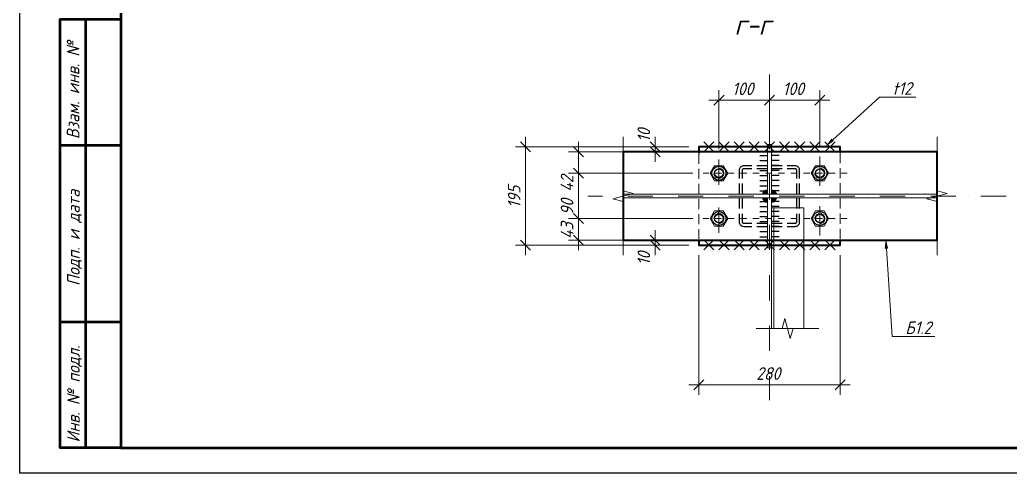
# Model space of a CAD drawing. Header units: millimetres. Extents: x 504091 to 2165846, y 135022 to 442887.
# Drawn here: x 885885 to 895695, y 263840 to 268331 of the extents above; entities that cross this region are included whole.
import ezdxf

# ---------------------------------------------------------------- set-up
doc = ezdxf.new("R2010")
doc.units = ezdxf.units.MM
for name, color, linetype in [('PDF _Геометрия', 7, 'Continuous'), ('PDF _Сплошная заливка', 7, 'Continuous'), ('PDF _Текст', 7, 'Continuous')]:
    doc.layers.add(name, color=color, linetype=linetype)
doc.styles.add('GOST 2.304_new', font='isocpeur.ttf', dxfattribs={"width": 0.9, "oblique": 15})

msp = doc.modelspace()

# ---------------------------------------------------------------- linework, layer by layer
at = {"layer": 'PDF _Геометрия', "lineweight": 25}
for points in [[(915555.2208, 263839.6699), (885884.779, 263839.6699), (885884.779, 284811.5782)], [(892760.4503, 267122.5146), (892659.9442, 267022.0086)], [(892760.4503, 267022.0086), (892659.9442, 267122.5146)], [(892910.6804, 267122.5146), (892810.1743, 267022.0086)], [(892910.6804, 267022.0086), (892810.1743, 267122.5146)], [(893060.9105, 267122.5146), (892960.4044, 267022.0086)], [(893060.9105, 267022.0086), (892960.4044, 267122.5146)], [(893210.0826, 267122.5146), (893110.6345, 267022.0086)], [(893210.0826, 267022.0086), (893110.6345, 267122.5146)], [(893360.3127, 267122.5146), (893260.8646, 267022.0086)], [(893360.3127, 267022.0086), (893260.8646, 267122.5146)], [(893510.5428, 267122.5146), (893410.0367, 267022.0086)], [(893510.5428, 267022.0086), (893410.0367, 267122.5146)], [(893660.7728, 267122.5146), (893560.2668, 267022.0086)], [(893660.7728, 267022.0086), (893560.2668, 267122.5146)], [(893809.945, 267122.5146), (893710.4969, 267022.0086)], [(893809.945, 267022.0086), (893710.4969, 267122.5146)], [(893960.1751, 267122.5146), (893860.727, 267022.0086)], [(893960.1751, 267022.0086), (893860.727, 267122.5146)], [(893215.3724, 266987.096), (893290.4874, 266987.096)], [(893405.8049, 266987.096), (893330.6898, 266987.096)], [(893134.9675, 266884.474), (893055.6207, 266884.474), (893047.157, 266884.474), (893039.7513, 266882.3581), (893033.4035, 266879.1842), (893025.9978, 266873.8944), (893020.708, 266868.6046), (893016.4762, 266862.2569), (893013.3023, 266854.8512), (893011.1864, 266847.4455), (893010.1285, 266840.0398), (893010.1285, 266759.6349)], [(893134.9675, 266854.8512), (893055.6207, 266854.8512), (893052.4468, 266854.8512), (893050.3309, 266853.7932), (893048.215, 266852.7353), (893046.099, 266851.6773), (893043.9831, 266849.5614), (893042.9252, 266847.4455), (893040.8093, 266845.3296), (893040.8093, 266842.1557), (893040.8093, 266840.0398), (893040.8093, 266759.6349)], [(893285.1976, 266884.474), (893185.7495, 266884.474)], [(893285.1976, 266854.8512), (893185.7495, 266854.8512)], [(893215.3724, 266937.3719), (893290.4874, 266937.3719)], [(893215.3724, 266887.6479), (893290.4874, 266887.6479)], [(893405.8049, 266937.3719), (893330.6898, 266937.3719)], [(893405.8049, 266887.6479), (893330.6898, 266887.6479)], [(893435.4277, 266884.474), (893334.9217, 266884.474)], [(893435.4277, 266854.8512), (893334.9217, 266854.8512)], [(893609.9908, 266759.6349), (893609.9908, 266840.0398), (893609.9908, 266847.4455), (893607.8749, 266854.8512), (893604.7011, 266862.2569), (893599.4113, 266868.6046), (893594.1215, 266873.8944), (893587.7737, 266879.1842), (893580.368, 266882.3581), (893572.9623, 266884.474), (893565.5566, 266884.474), (893485.1518, 266884.474)], [(893580.368, 266759.6349), (893580.368, 266840.0398), (893580.368, 266842.1557), (893579.3101, 266845.3296), (893578.2521, 266847.4455), (893577.1941, 266849.5614), (893575.0782, 266851.6773), (893572.9623, 266852.7353), (893570.8464, 266853.7932), (893567.6725, 266854.8512), (893565.5566, 266854.8512), (893485.1518, 266854.8512)], [(893215.3724, 266836.8659), (893290.4874, 266836.8659)], [(893215.3724, 266787.1418), (893290.4874, 266787.1418)], [(893405.8049, 266836.8659), (893330.6898, 266836.8659)], [(893405.8049, 266787.1418), (893330.6898, 266787.1418)], [(893010.1285, 266709.9109), (893010.1285, 266609.4048)], [(893040.8093, 266709.9109), (893040.8093, 266609.4048)], [(893215.3724, 266737.4178), (893290.4874, 266737.4178)], [(893215.3724, 266687.6938), (893290.4874, 266687.6938)], [(893405.8049, 266737.4178), (893330.6898, 266737.4178)], [(893405.8049, 266687.6938), (893330.6898, 266687.6938)], [(893580.368, 266609.4048), (893580.368, 266709.9109)], [(893609.9908, 266609.4048), (893609.9908, 266709.9109)], [(893010.1285, 266559.6808), (893010.1285, 266460.2327)], [(893040.8093, 266559.6808), (893040.8093, 266460.2327)], [(893215.3724, 266636.9118), (893290.4874, 266636.9118)], [(893405.8049, 266636.9118), (893330.6898, 266636.9118)], [(893580.368, 266460.2327), (893580.368, 266559.6808)], [(893609.9908, 266460.2327), (893609.9908, 266559.6808)], [(893215.3724, 266532.1739), (893290.4874, 266532.1739)], [(893215.3724, 266482.4498), (893290.4874, 266482.4498)], [(893405.8049, 266532.1739), (893330.6898, 266532.1739)], [(893405.8049, 266482.4498), (893330.6898, 266482.4498)], [(893010.1285, 266409.4507), (893010.1285, 266330.1038), (893011.1864, 266321.6402), (893013.3023, 266314.2345), (893016.4762, 266307.8867), (893020.708, 266300.481), (893025.9978, 266295.1912), (893033.4035, 266290.9594), (893039.7513, 266287.7855), (893047.157, 266285.6696), (893055.6207, 266284.6116), (893134.9675, 266284.6116)], [(893040.8093, 266409.4507), (893040.8093, 266330.1038), (893040.8093, 266326.93), (893040.8093, 266324.8141), (893042.9252, 266322.6981), (893043.9831, 266320.5822), (893046.099, 266318.4663), (893048.215, 266317.4083), (893050.3309, 266315.2924), (893052.4468, 266315.2924), (893055.6207, 266315.2924), (893134.9675, 266315.2924)], [(893215.3724, 266432.7258), (893290.4874, 266432.7258)], [(893215.3724, 266381.9438), (893290.4874, 266381.9438)], [(893405.8049, 266432.7258), (893330.6898, 266432.7258)], [(893405.8049, 266381.9438), (893330.6898, 266381.9438)], [(893485.1518, 266284.6116), (893565.5566, 266284.6116), (893572.9623, 266285.6696), (893580.368, 266287.7855), (893587.7737, 266290.9594), (893594.1215, 266295.1912), (893599.4113, 266300.481), (893604.7011, 266307.8867), (893607.8749, 266314.2345), (893609.9908, 266321.6402), (893609.9908, 266330.1038), (893609.9908, 266409.4507)], [(893485.1518, 266315.2924), (893565.5566, 266315.2924), (893567.6725, 266315.2924), (893570.8464, 266315.2924), (893572.9623, 266317.4083), (893575.0782, 266318.4663), (893577.1941, 266320.5822), (893578.2521, 266322.6981), (893579.3101, 266324.8141), (893580.368, 266326.93), (893580.368, 266330.1038), (893580.368, 266409.4507)], [(893185.7495, 266315.2924), (893285.1976, 266315.2924)], [(893185.7495, 266284.6116), (893285.1976, 266284.6116)], [(893215.3724, 266332.2198), (893290.4874, 266332.2198)], [(893215.3724, 266282.4957), (893290.4874, 266282.4957)], [(893405.8049, 266332.2198), (893330.6898, 266332.2198)], [(893405.8049, 266282.4957), (893330.6898, 266282.4957)], [(893334.9217, 266315.2924), (893435.4277, 266315.2924)], [(893334.9217, 266284.6116), (893435.4277, 266284.6116)], [(893215.3724, 266232.7717), (893290.4874, 266232.7717)], [(893215.3724, 266181.9897), (893290.4874, 266181.9897)], [(893405.8049, 266232.7717), (893330.6898, 266232.7717)], [(893405.8049, 266181.9897), (893330.6898, 266181.9897)], [(892659.9442, 266052.9188), (892760.4503, 266152.3668)], [(892659.9442, 266152.3668), (892760.4503, 266052.9188)], [(892810.1743, 266052.9188), (892910.6804, 266152.3668)], [(892810.1743, 266152.3668), (892910.6804, 266052.9188)], [(892960.4044, 266052.9188), (893060.9105, 266152.3668)], [(892960.4044, 266152.3668), (893060.9105, 266052.9188)], [(893110.6345, 266052.9188), (893210.0826, 266152.3668)], [(893110.6345, 266152.3668), (893210.0826, 266052.9188)], [(893260.8646, 266052.9188), (893360.3127, 266152.3668)], [(893260.8646, 266152.3668), (893360.3127, 266052.9188)], [(893410.0367, 266052.9188), (893510.5428, 266152.3668)], [(893410.0367, 266152.3668), (893510.5428, 266052.9188)], [(893560.2668, 266052.9188), (893660.7728, 266152.3668)], [(893560.2668, 266152.3668), (893660.7728, 266052.9188)], [(893710.4969, 266052.9188), (893809.945, 266152.3668)], [(893710.4969, 266152.3668), (893809.945, 266052.9188)], [(893860.727, 266052.9188), (893960.1751, 266152.3668)], [(893860.727, 266152.3668), (893960.1751, 266052.9188)]]:
    msp.add_lwpolyline(points, dxfattribs=at)
at = {"layer": 'PDF _Геометрия', "lineweight": 50}
msp.add_lwpolyline([(886884.5496, 264089.3481), (915323.5279, 264089.3481), (915323.5279, 284582.0012), (886884.5496, 284582.0012)], close=True, dxfattribs=at)
for points in [[(886884.5496, 264089.3481), (886284.6873, 264089.3481), (886284.6873, 268338.1088), (886884.5496, 268338.1088)], [(886535.4234, 268338.1088), (886535.4234, 264089.3481)], [(886284.6873, 267088.66), (886884.5496, 267088.66)], [(886284.6873, 265338.7969), (886884.5496, 265338.7969)]]:
    msp.add_lwpolyline(points, dxfattribs=at)
at = {"layer": 'PDF _Геометрия', "lineweight": 9}
for points in [[(893310.5886, 267550.9878), (893310.5886, 267787.9704)], [(892860.9563, 267584.8424), (892760.4503, 267484.3364)], [(893760.2209, 267484.3364), (893860.727, 267584.8424)], [(893937.9579, 267141.5579), (894400.2857, 267564.7412), (894450.0098, 267564.7412), (894762.1075, 267564.7412)], [(893310.5886, 267426.1487), (893310.5886, 267426.1487)], [(893310.5886, 267050.5735), (893310.5886, 267300.2516)], [(891861.1857, 265997.9049), (891861.1857, 266531.1159), (891760.6797, 266557.5649), (891960.6338, 266611.5208), (891861.1857, 266637.9697), (891861.1857, 267172.2387)], [(894970.5253, 265997.9049), (894970.5253, 266531.1159), (894870.0192, 266557.5649), (895069.9734, 266611.5208), (894970.5253, 266637.9697), (894970.5253, 267172.2387)], [(890943.9358, 267022.0086), (890844.4877, 267122.5146)], [(891368.1771, 267072.7906), (891468.6832, 266972.2846)], [(892128.8492, 267122.5146), (892228.2972, 267022.0086)], [(892228.2972, 266972.2846), (892128.8492, 267072.7906)], [(892610.2202, 267022.0086), (894009.8991, 267022.0086)], [(892610.2202, 266999.7915), (892610.2202, 266905.6332)], [(893290.4874, 266601.9991), (893290.4874, 267022.0086)], [(893330.6898, 266601.9991), (893330.6898, 267022.0086)], [(893809.945, 266685.5778), (893809.945, 266976.5164)], [(894009.8991, 266910.923), (894009.8991, 267011.429)], [(892610.2202, 266855.9091), (892610.2202, 266755.4031)], [(892810.1743, 266697.2154), (892810.1743, 266947.9515)], [(892820.7539, 266859.083), (892819.696, 266859.083), (892810.1743, 266860.141)], [(892834.5074, 266853.7932), (892829.2176, 266856.9671), (892824.9858, 266858.0251)], [(892846.1449, 266845.3296), (892845.087, 266846.3875), (892838.7392, 266851.6773)], [(893310.5886, 266925.7344), (893310.5886, 266925.7344)], [(893820.5246, 266859.083), (893819.4666, 266859.083), (893809.945, 266860.141)], [(893834.278, 266853.7932), (893828.9882, 266856.9671), (893824.7564, 266858.0251)], [(893845.9156, 266845.3296), (893844.8576, 266846.3875), (893838.5098, 266851.6773)], [(894009.8991, 266760.6929), (894009.8991, 266860.141)], [(892710.7262, 266810.4169), (892652.5385, 266810.4169)], [(892741.407, 266810.4169), (892741.407, 266810.4169)], [(892760.4503, 266810.4169), (892761.5082, 266800.8953), (892761.5082, 266799.8373)], [(892762.5662, 266795.6055), (892763.6242, 266792.4316), (892766.798, 266786.0839)], [(892769.9719, 266781.8521), (892774.2037, 266776.5623), (892776.3197, 266774.4463)], [(892835.5653, 266810.4169), (892773.1458, 266810.4169)], [(892779.4935, 266771.2725), (892780.5515, 266770.2145), (892787.9572, 266765.9827)], [(892793.247, 266763.8668), (892798.5368, 266761.7508), (892802.7686, 266761.7508)], [(892807.0005, 266760.6929), (892816.5221, 266760.6929), (892817.58, 266760.6929)], [(892821.8119, 266761.7508), (892826.0437, 266762.8088), (892831.3335, 266764.9247)], [(892835.5653, 266768.0986), (892841.9131, 266772.3304), (892844.029, 266773.3884)], [(892847.2029, 266777.6202), (892849.3188, 266778.6782), (892853.5506, 266785.0259)], [(892854.6086, 266832.6341), (892850.3768, 266840.0398), (892849.3188, 266841.0977)], [(892855.6665, 266789.2578), (892857.7825, 266794.5476), (892858.8404, 266798.7794)], [(892859.8984, 266818.8806), (892858.8404, 266823.1124), (892856.7245, 266828.4022)], [(892859.8984, 266804.0692), (892859.8984, 266813.5908)], [(892866.2461, 266810.4169), (892866.2461, 266810.4169)], [(892960.4044, 266810.4169), (892897.9849, 266810.4169)], [(892992.1432, 266810.4169), (892992.1432, 266810.4169)], [(893085.2435, 266810.4169), (893022.8239, 266810.4169)], [(893116.9822, 266810.4169), (893116.9822, 266810.4169)], [(893210.0826, 266810.4169), (893147.663, 266810.4169)], [(893241.8213, 266810.4169), (893241.8213, 266810.4169)], [(893334.9217, 266810.4169), (893272.5021, 266810.4169)], [(893310.5886, 266551.2171), (893310.5886, 266800.8953)], [(893366.6604, 266810.4169), (893366.6604, 266810.4169)], [(893460.8187, 266810.4169), (893398.3992, 266810.4169)], [(893491.4995, 266810.4169), (893491.4995, 266810.4169)], [(893585.6578, 266810.4169), (893523.2382, 266810.4169)], [(893616.3386, 266810.4169), (893616.3386, 266810.4169)], [(893710.4969, 266810.4169), (893648.0773, 266810.4169)], [(893741.1777, 266810.4169), (893741.1777, 266810.4169)], [(893760.2209, 266810.4169), (893761.2789, 266800.8953), (893761.2789, 266799.8373)], [(893762.3368, 266795.6055), (893763.3948, 266792.4316), (893766.5687, 266786.0839)], [(893769.7426, 266781.8521), (893773.9744, 266776.5623), (893776.0903, 266774.4463)], [(893835.336, 266810.4169), (893772.9164, 266810.4169)], [(893779.2642, 266771.2725), (893781.3801, 266770.2145), (893787.7278, 266765.9827)], [(893793.0176, 266763.8668), (893798.3074, 266761.7508), (893802.5393, 266761.7508)], [(893806.7711, 266760.6929), (893816.2927, 266760.6929), (893817.3507, 266760.6929)], [(893821.5825, 266761.7508), (893825.8143, 266762.8088), (893831.1041, 266764.9247)], [(893836.3939, 266768.0986), (893841.6837, 266772.3304), (893843.7996, 266773.3884)], [(893846.9735, 266777.6202), (893849.0894, 266778.6782), (893853.3213, 266785.0259)], [(893854.3792, 266832.6341), (893851.2053, 266840.0398), (893849.0894, 266841.0977)], [(893855.4372, 266789.2578), (893857.5531, 266794.5476), (893858.6111, 266798.7794)], [(893859.669, 266818.8806), (893858.6111, 266823.1124), (893856.4951, 266828.4022)], [(893859.669, 266804.0692), (893860.727, 266813.5908), (893859.669, 266813.5908)], [(893867.0747, 266810.4169), (893867.0747, 266810.4169)], [(893960.175, 266810.4169), (893897.7555, 266810.4169)], [(893991.9138, 266810.4169), (893991.9138, 266810.4169)], [(894080.7823, 266810.4169), (894022.5946, 266810.4169)], [(892610.2202, 266705.6791), (892610.2202, 266606.231)], [(894009.8991, 266610.4628), (894009.8991, 266710.9688)], [(891511.0015, 266585.0718), (891655.9418, 266585.0718)], [(891780.7809, 266585.0718), (891780.7809, 266585.0718)], [(891906.6779, 266585.0718), (892156.3561, 266585.0718)], [(892281.1952, 266585.0718), (892281.1952, 266585.0718)], [(892406.0342, 266585.0718), (892655.7124, 266585.0718)], [(892781.6095, 266585.0718), (892781.6095, 266585.0718)], [(892906.4485, 266585.0718), (893156.1267, 266585.0718)], [(893280.9658, 266585.0718), (893280.9658, 266585.0718)], [(893290.4874, 266567.0865), (893290.4874, 266147.077)], [(893330.6898, 266567.0865), (893330.6898, 266147.077)], [(893405.8049, 266585.0718), (893656.541, 266585.0718)], [(893781.3801, 266585.0718), (893781.3801, 266585.0718)], [(893906.2192, 266585.0718), (894155.8973, 266585.0718)], [(894009.8991, 266460.2327), (894009.8991, 266560.7388)], [(894280.7364, 266585.0718), (894280.7364, 266585.0718)], [(894405.5755, 266585.0718), (894656.3116, 266585.0718)], [(894781.1507, 266585.0718), (894781.1507, 266585.0718)], [(894905.9898, 266585.0718), (895155.668, 266585.0718)], [(895280.5071, 266585.0718), (895280.5071, 266585.0718)], [(895405.3462, 266585.0718), (895656.0823, 266585.0718)], [(892610.2202, 266555.449), (892610.2202, 266456.0009)], [(892810.1743, 266470.8123), (892810.1743, 266221.1341)], [(893809.945, 266484.5658), (893809.945, 266193.6272)], [(892610.2202, 266406.2768), (892610.2202, 266305.7708)], [(892710.7262, 266361.8426), (892652.5385, 266361.8426)], [(892741.407, 266361.8426), (892741.407, 266361.8426)], [(892761.5082, 266371.3642), (892760.4503, 266361.8426)], [(892766.798, 266385.1177), (892763.6242, 266379.8279), (892762.5662, 266376.654)], [(892775.2617, 266397.8132), (892774.2037, 266395.6973), (892768.914, 266390.4075)], [(892835.5653, 266361.8426), (892773.1458, 266361.8426)], [(892787.9572, 266406.2768), (892780.5515, 266402.045), (892779.4935, 266400.9871)], [(892801.7107, 266410.5087), (892798.5368, 266410.5087), (892792.189, 266408.3928)], [(892816.5221, 266411.5666), (892807.0005, 266411.5666)], [(892831.3335, 266407.3348), (892826.0437, 266409.4507), (892821.8119, 266410.5087)], [(892844.029, 266398.8711), (892841.9131, 266399.9291), (892835.5653, 266405.2189)], [(892853.5506, 266387.2336), (892849.3188, 266393.5813), (892847.2029, 266395.6973)], [(892858.8404, 266373.4801), (892857.7825, 266377.712), (892855.6665, 266383.0018)], [(892859.8984, 266358.6687), (892859.8984, 266368.1903)], [(892866.2461, 266361.8426), (892866.2461, 266361.8426)], [(892960.4044, 266361.8426), (892897.9849, 266361.8426)], [(892992.1432, 266361.8426), (892992.1432, 266361.8426)], [(893085.2435, 266361.8426), (893022.8239, 266361.8426)], [(893116.9822, 266361.8426), (893116.9822, 266361.8426)], [(893210.0826, 266361.8426), (893147.663, 266361.8426)], [(893241.8213, 266361.8426), (893241.8213, 266361.8426)], [(893334.9217, 266361.8426), (893272.5021, 266361.8426)], [(893310.5886, 266425.3201), (893310.5886, 266425.3201)], [(893366.6604, 266361.8426), (893366.6604, 266361.8426)], [(893460.8187, 266361.8426), (893398.3992, 266361.8426)], [(893491.4995, 266361.8426), (893491.4995, 266361.8426)], [(893585.6578, 266361.8426), (893523.2382, 266361.8426)], [(893616.3386, 266361.8426), (893616.3386, 266361.8426)], [(893710.4969, 266361.8426), (893648.0773, 266361.8426)], [(893741.1777, 266361.8426), (893741.1777, 266361.8426)], [(893761.2789, 266371.3642), (893760.2209, 266361.8426)], [(893766.5687, 266385.1177), (893763.3948, 266379.8279), (893762.3368, 266376.654)], [(893776.0903, 266397.8132), (893773.9744, 266395.6973), (893768.6846, 266390.4075)], [(893835.336, 266361.8426), (893772.9164, 266361.8426)], [(893787.7278, 266406.2768), (893781.3801, 266402.045), (893779.2642, 266400.9871)], [(893801.4813, 266410.5087), (893798.3074, 266410.5087), (893791.9597, 266408.3928)], [(893817.3507, 266411.5666), (893816.2927, 266411.5666), (893806.7711, 266411.5666)], [(893831.1041, 266407.3348), (893825.8143, 266409.4507), (893821.5825, 266410.5087)], [(893843.7996, 266398.8711), (893841.6837, 266399.9291), (893835.336, 266405.2189)], [(893853.3213, 266387.2336), (893849.0894, 266393.5813), (893846.9735, 266395.6973)], [(893858.6111, 266373.4801), (893857.5531, 266377.712), (893855.4372, 266383.0018)], [(893860.727, 266358.6687), (893859.669, 266368.1903)], [(893867.0747, 266361.8426), (893867.0747, 266361.8426)], [(893960.175, 266361.8426), (893897.7555, 266361.8426)], [(893991.9138, 266361.8426), (893991.9138, 266361.8426)], [(894009.8991, 266311.0606), (894009.8991, 266410.5087)], [(894080.7823, 266361.8426), (894022.5946, 266361.8426)], [(892810.1743, 266312.1186), (892819.696, 266312.1186), (892820.7539, 266313.1765)], [(892824.9858, 266314.2345), (892829.2176, 266315.2924), (892834.5074, 266318.4663)], [(892838.7392, 266320.5822), (892845.087, 266324.8141), (892846.1449, 266326.93)], [(892849.3188, 266331.1618), (892850.3768, 266332.2198), (892854.6086, 266339.6255)], [(892856.7245, 266343.8573), (892858.8404, 266349.1471), (892859.8984, 266353.3789)], [(893310.5886, 266050.8028), (893310.5886, 266300.481)], [(893809.945, 266312.1186), (893819.4666, 266312.1186), (893820.5246, 266313.1765)], [(893825.8143, 266314.2345), (893828.9882, 266315.2924), (893834.278, 266318.4663)], [(893838.5098, 266320.5822), (893844.8576, 266324.8141), (893845.9156, 266326.93)], [(893850.1474, 266331.1618), (893851.2053, 266332.2198), (893855.4372, 266339.6255)], [(893856.4951, 266343.8573), (893858.6111, 266349.1471), (893859.669, 266353.3789)], [(891468.6832, 266097.353), (891368.1771, 266197.859)], [(892128.8492, 266197.859), (892228.2972, 266097.353)], [(892610.2202, 266256.0468), (892610.2202, 266161.8885)], [(894009.8991, 266159.7725), (894009.8991, 266260.2786)], [(890844.4877, 266147.077), (890943.9358, 266047.629)], [(892228.2972, 266047.629), (892128.8492, 266147.077)], [(894009.8991, 266152.3668), (892610.2202, 266152.3668)], [(894469.053, 266064.5563), (894525.1248, 265193.8566), (894574.8489, 265193.8566), (894949.3661, 265193.8566)], [(893310.5886, 265925.9638), (893310.5886, 265925.9638)], [(893310.5886, 265551.4465), (893310.5886, 265801.1247)], [(893310.5886, 265425.5495), (893310.5886, 265425.5495)], [(893310.5886, 265051.0322), (893310.5886, 265300.7104)], [(893310.5886, 264926.1931), (893310.5886, 264926.1931)], [(893310.5886, 264564.3714), (893310.5886, 264801.354)], [(892659.9442, 264764.3255), (892560.4962, 264664.8774)], [(893960.1751, 264664.8774), (894060.6811, 264764.3255)]]:
    msp.add_lwpolyline(points, dxfattribs=at)
at = {"layer": 'PDF _Геометрия', "lineweight": 15}
for points in [[(892810.1743, 267048.4576), (892810.1743, 267634.5665)], [(893809.945, 267075.9645), (893809.945, 267634.5665)], [(892710.7262, 267534.0604), (893410.0367, 267534.0604)], [(893910.451, 267534.0604), (893210.0826, 267534.0604)], [(890894.2118, 267172.2387), (890894.2118, 265997.9049)], [(892178.5732, 266922.5605), (892178.5732, 267172.2387)], [(890793.7057, 267072.7906), (892510.7721, 267072.7906), (892078.0672, 267072.7906)], [(891418.9591, 267122.5146), (891418.9591, 266710.9688)], [(892510.7721, 267022.0086), (891318.4531, 267022.0086)], [(892443.0628, 267022.0086), (892078.0672, 267022.0086)], [(891418.9591, 266910.923), (891418.9591, 266262.3945)], [(891861.1857, 266601.9991), (894970.5253, 266601.9991)], [(891861.1857, 266567.0865), (894970.5253, 266567.0865)], [(891418.9591, 266047.629), (891418.9591, 266462.3486)], [(892178.5732, 266247.5831), (892178.5732, 265997.9049)], [(890793.7057, 266097.353), (892510.7721, 266097.353), (892078.0672, 266097.353)], [(892510.7721, 266147.077), (891318.4531, 266147.077)], [(892443.0628, 266147.077), (892078.0672, 266147.077)], [(892610.2202, 265997.9049), (892610.2202, 264615.1534)], [(894009.8991, 265997.9049), (894009.8991, 264615.1534)], [(892510.7721, 264714.6014), (894110.4051, 264714.6014)]]:
    msp.add_lwpolyline(points, dxfattribs=at)
at = {"layer": 'PDF _Геометрия', "lineweight": 9}
for points in [[(893260.8646, 267484.3364), (893360.3127, 267584.8424)], [(891368.1771, 266860.141), (891468.6832, 266760.6929)], [(892853.5506, 266735.3019), (892896.9269, 266810.4169), (892853.5506, 266885.532), (892766.798, 266885.532), (892723.4217, 266810.4169), (892766.798, 266735.3019)], [(893853.3213, 266735.3019), (893896.6976, 266810.4169), (893853.3213, 266885.532), (893766.5687, 266885.532), (893724.2503, 266810.4169), (893766.5687, 266735.3019)], [(891468.6832, 266312.1186), (891368.1771, 266411.5666)], [(892853.5506, 266436.9576), (892896.9269, 266361.8426), (892853.5506, 266286.7276), (892766.798, 266286.7276), (892723.4217, 266361.8426), (892766.798, 266436.9576)], [(893853.3213, 266436.9576), (893896.6976, 266361.8426), (893853.3213, 266286.7276), (893766.5687, 266286.7276), (893724.2503, 266361.8426), (893766.5687, 266436.9576)]]:
    msp.add_lwpolyline(points, close=True, dxfattribs=at)
at = {"layer": 'PDF _Геометрия', "lineweight": 15}
for points in [[(893310.5886, 267634.5665), (893310.5886, 267048.4576)], [(893290.4874, 267097.1236), (893290.4874, 266601.9991), (893330.6898, 266601.9991), (893330.6898, 267097.1236)], [(891318.4531, 266810.4169), (892552.0325, 266810.4169)], [(893290.4874, 266071.962), (893290.4874, 266567.0865), (893330.6898, 266567.0865), (893330.6898, 266071.962)], [(891318.4531, 266361.8426), (892552.0325, 266361.8426)]]:
    msp.add_lwpolyline(points, close=True, dxfattribs=at)
at = {"layer": 'PDF _Геометрия', "lineweight": 40}
for points in [[(894009.8991, 267022.0086), (894009.8991, 267072.7906), (892610.2202, 267072.7906), (892610.2202, 267005.0813)], [(892610.2202, 266147.077), (892610.2202, 266097.353), (894009.8991, 266097.353), (894009.8991, 266152.3668)]]:
    msp.add_lwpolyline(points, dxfattribs=at)
msp.add_lwpolyline([(891861.1857, 266147.077), (894970.5253, 266147.077), (894970.5253, 267022.0086), (891861.1857, 267022.0086)], close=True, dxfattribs=at)
at = {"layer": 'PDF _Геометрия', "lineweight": 5}
msp.add_lwpolyline([(893650.1933, 266467.6384), (893650.1933, 265272.1455), (893330.6898, 265272.1455), (893330.6898, 266467.6384)], close=True, dxfattribs=at)
for points in [[(893355.0229, 266467.6384), (893355.0229, 265272.1455)], [(893800.4233, 265272.1455), (893544.3974, 265272.1455), (893516.8905, 265172.6974), (893463.9926, 265372.6515), (893436.4857, 265272.1455), (893180.4598, 265272.1455)]]:
    msp.add_lwpolyline(points, dxfattribs=at)
at = {"layer": 'PDF _Геометрия', "lineweight": 25}
for centre, radius in [((892810.7038, 266810.9464), 69.2958), ((892810.7033, 266810.9459), 42.8474), ((893810.4744, 266810.9464), 69.2958), ((893810.4739, 266810.9459), 42.8474), ((892810.7038, 266362.372), 69.2958), ((892810.7033, 266362.3715), 42.8474), ((893810.4744, 266362.372), 69.2958), ((893810.4739, 266362.3715), 42.8474)]:
    msp.add_circle(centre, radius, dxfattribs=at)
for centre, radius, start, end in [((893289.9581, 266596.181), 48.1365, 89.21944158, 172.61747715), ((893289.9583, 266573.9628), 48.1367, 187.38241692, 270.78652793), ((893331.219, 266596.1808), 48.1367, 7.38241692, 90.78652793), ((893331.2191, 266573.9627), 48.1365, 269.21944158, 352.61747715)]:
    msp.add_arc(centre, radius, start, end, dxfattribs=at)
at = {"layer": 'PDF _Сплошная заливка', "lineweight": 20, "transparency": 33554559}
for points in [[(893948.5375, 267129.9204), (893863.9008, 267073.8486), (893926.3204, 267154.2534)], [(893241.8213, 266601.9991), (893243.9373, 266610.4628), (893243.9373, 266601.9991)], [(893241.8213, 266567.0865), (893243.9373, 266567.0865), (893243.9373, 266558.6228)], [(893243.9373, 266610.4628), (893247.1111, 266618.9265), (893247.1111, 266601.9991)], [(893243.9373, 266610.4628), (893243.9373, 266601.9991), (893247.1111, 266601.9991)], [(893243.9373, 266567.0865), (893243.9373, 266558.6228), (893247.1111, 266551.2171)], [(893243.9373, 266567.0865), (893247.1111, 266567.0865), (893247.1111, 266551.2171)], [(893247.1111, 266618.9265), (893252.4009, 266626.3322), (893252.4009, 266601.9991)], [(893247.1111, 266618.9265), (893247.1111, 266601.9991), (893252.4009, 266601.9991)], [(893247.1111, 266567.0865), (893247.1111, 266551.2171), (893252.4009, 266543.8114)], [(893247.1111, 266567.0865), (893252.4009, 266567.0865), (893252.4009, 266543.8114)], [(893252.4009, 266626.3322), (893257.6907, 266632.6799), (893257.6907, 266601.9991)], [(893252.4009, 266626.3322), (893252.4009, 266601.9991), (893257.6907, 266601.9991)], [(893252.4009, 266567.0865), (893252.4009, 266543.8114), (893257.6907, 266537.4637)], [(893252.4009, 266567.0865), (893257.6907, 266567.0865), (893257.6907, 266537.4637)], [(893257.6907, 266632.6799), (893265.0964, 266637.9697), (893265.0964, 266601.9991)], [(893257.6907, 266632.6799), (893257.6907, 266601.9991), (893265.0964, 266601.9991)], [(893257.6907, 266567.0865), (893257.6907, 266537.4637), (893265.0964, 266532.1739)], [(893257.6907, 266567.0865), (893265.0964, 266567.0865), (893265.0964, 266532.1739)], [(893265.0964, 266637.9697), (893273.5601, 266641.1436), (893273.5601, 266601.9991)], [(893265.0964, 266637.9697), (893265.0964, 266601.9991), (893273.5601, 266601.9991)], [(893265.0964, 266567.0865), (893265.0964, 266532.1739), (893273.5601, 266527.9421)], [(893265.0964, 266567.0865), (893273.5601, 266567.0865), (893273.5601, 266527.9421)], [(893273.5601, 266641.1436), (893282.0238, 266643.2595), (893282.0238, 266601.9991)], [(893273.5601, 266641.1436), (893273.5601, 266601.9991), (893282.0238, 266601.9991)], [(893273.5601, 266567.0865), (893273.5601, 266527.9421), (893282.0238, 266525.8261)], [(893273.5601, 266567.0865), (893282.0238, 266567.0865), (893282.0238, 266525.8261)], [(893290.4874, 266601.9991), (893282.0238, 266643.2595), (893290.4874, 266644.3175)], [(893282.0238, 266643.2595), (893282.0238, 266601.9991), (893290.4874, 266601.9991)], [(893282.0238, 266567.0865), (893282.0238, 266525.8261), (893290.4874, 266524.7682)], [(893290.4874, 266524.7682), (893282.0238, 266567.0865), (893290.4874, 266567.0865)], [(893330.6898, 266601.9991), (893330.6898, 266644.3175), (893339.1535, 266601.9991)], [(893330.6898, 266644.3175), (893339.1535, 266601.9991), (893339.1535, 266643.2595)], [(893330.6898, 266524.7682), (893330.6898, 266567.0865), (893339.1535, 266525.8261)], [(893330.6898, 266567.0865), (893339.1535, 266525.8261), (893339.1535, 266567.0865)], [(893339.1535, 266601.9991), (893339.1535, 266643.2595), (893347.6172, 266601.9991)], [(893339.1535, 266643.2595), (893347.6172, 266601.9991), (893347.6172, 266641.1436)], [(893339.1535, 266525.8261), (893339.1535, 266567.0865), (893347.6172, 266527.9421)], [(893339.1535, 266567.0865), (893347.6172, 266527.9421), (893347.6172, 266567.0865)], [(893347.6172, 266601.9991), (893347.6172, 266641.1436), (893356.0808, 266601.9991)], [(893347.6172, 266641.1436), (893356.0808, 266601.9991), (893356.0808, 266637.9697)], [(893347.6172, 266527.9421), (893347.6172, 266567.0865), (893356.0808, 266532.1739)], [(893347.6172, 266567.0865), (893356.0808, 266532.1739), (893356.0808, 266567.0865)], [(893356.0808, 266601.9991), (893356.0808, 266637.9697), (893362.4286, 266601.9991)], [(893356.0808, 266637.9697), (893362.4286, 266601.9991), (893362.4286, 266632.6799)], [(893356.0808, 266532.1739), (893356.0808, 266567.0865), (893362.4286, 266537.4637)], [(893356.0808, 266567.0865), (893362.4286, 266537.4637), (893362.4286, 266567.0865)], [(893362.4286, 266601.9991), (893362.4286, 266632.6799), (893368.7763, 266601.9991)], [(893362.4286, 266632.6799), (893368.7763, 266601.9991), (893368.7763, 266626.3322)], [(893362.4286, 266537.4637), (893362.4286, 266567.0865), (893368.7763, 266543.8114)], [(893362.4286, 266567.0865), (893368.7763, 266543.8114), (893368.7763, 266567.0865)], [(893368.7763, 266601.9991), (893368.7763, 266626.3322), (893374.0661, 266601.9991)], [(893368.7763, 266626.3322), (893374.0661, 266601.9991), (893374.0661, 266618.9265)], [(893368.7763, 266543.8114), (893368.7763, 266567.0865), (893374.0661, 266551.2171)], [(893368.7763, 266567.0865), (893374.0661, 266551.2171), (893374.0661, 266567.0865)], [(893374.0661, 266601.9991), (893374.0661, 266618.9265), (893377.24, 266601.9991)], [(893374.0661, 266618.9265), (893377.24, 266601.9991), (893377.24, 266610.4628)], [(893374.0661, 266551.2171), (893374.0661, 266567.0865), (893377.24, 266558.6228)], [(893374.0661, 266567.0865), (893377.24, 266558.6228), (893377.24, 266567.0865)], [(893377.24, 266601.9991), (893377.24, 266610.4628), (893379.3559, 266601.9991)], [(893377.24, 266558.6228), (893377.24, 266567.0865), (893379.3559, 266567.0865)], [(894452.1257, 266062.4404), (894462.7053, 266164.0044), (894485.9804, 266065.6143)]]:
    msp.add_solid(points, dxfattribs=at)

# ---------------------------------------------------------------- texts
at = {"layer": 'PDF _Текст', "lineweight": 20, "attachment_point": 7, "style": 'GOST 2.304_new'}
for s, insert, char_height in [('г-г', (892964.6363, 268182.5889), 199.97931), ('100', (892941.3612, 267584.8424), 124.9872), ('100', (893441.7755, 267584.8424), 124.9872), ('t12', (894531.4726, 267587.8807), 124.98688), ('Б1.2', (894656.3116, 265218.1896), 124.98688), ('280', (893179.4018, 264764.3255), 124.9872)]:
    msp.add_mtext(s, dxfattribs=dict(at, insert=insert, char_height=char_height))
at = {"layer": 'PDF _Текст', "lineweight": 20, "attachment_point": 7, "rotation": 90, "style": 'GOST 2.304_new'}
for s, insert, char_height in [('Взам. инв. №', (886475.0494, 267148.9636), 124.986882), ('10', (892128.8492, 267120.3987), 124.9872), ('43 90 42', (891368.1771, 266160.8305), 124.9872), ('Подп. и дата', (886498.6591, 265695.3288), 124.986882), ('195', (890844.4877, 266466.5805), 124.9872), ('10', (892128.8492, 265899.5148), 124.9872), ('Инв. № подл.', (886498.6591, 264144.3619), 124.986882)]:
    msp.add_mtext(s, dxfattribs=dict(at, insert=insert, char_height=char_height))

doc.saveas('drawing.dxf')
